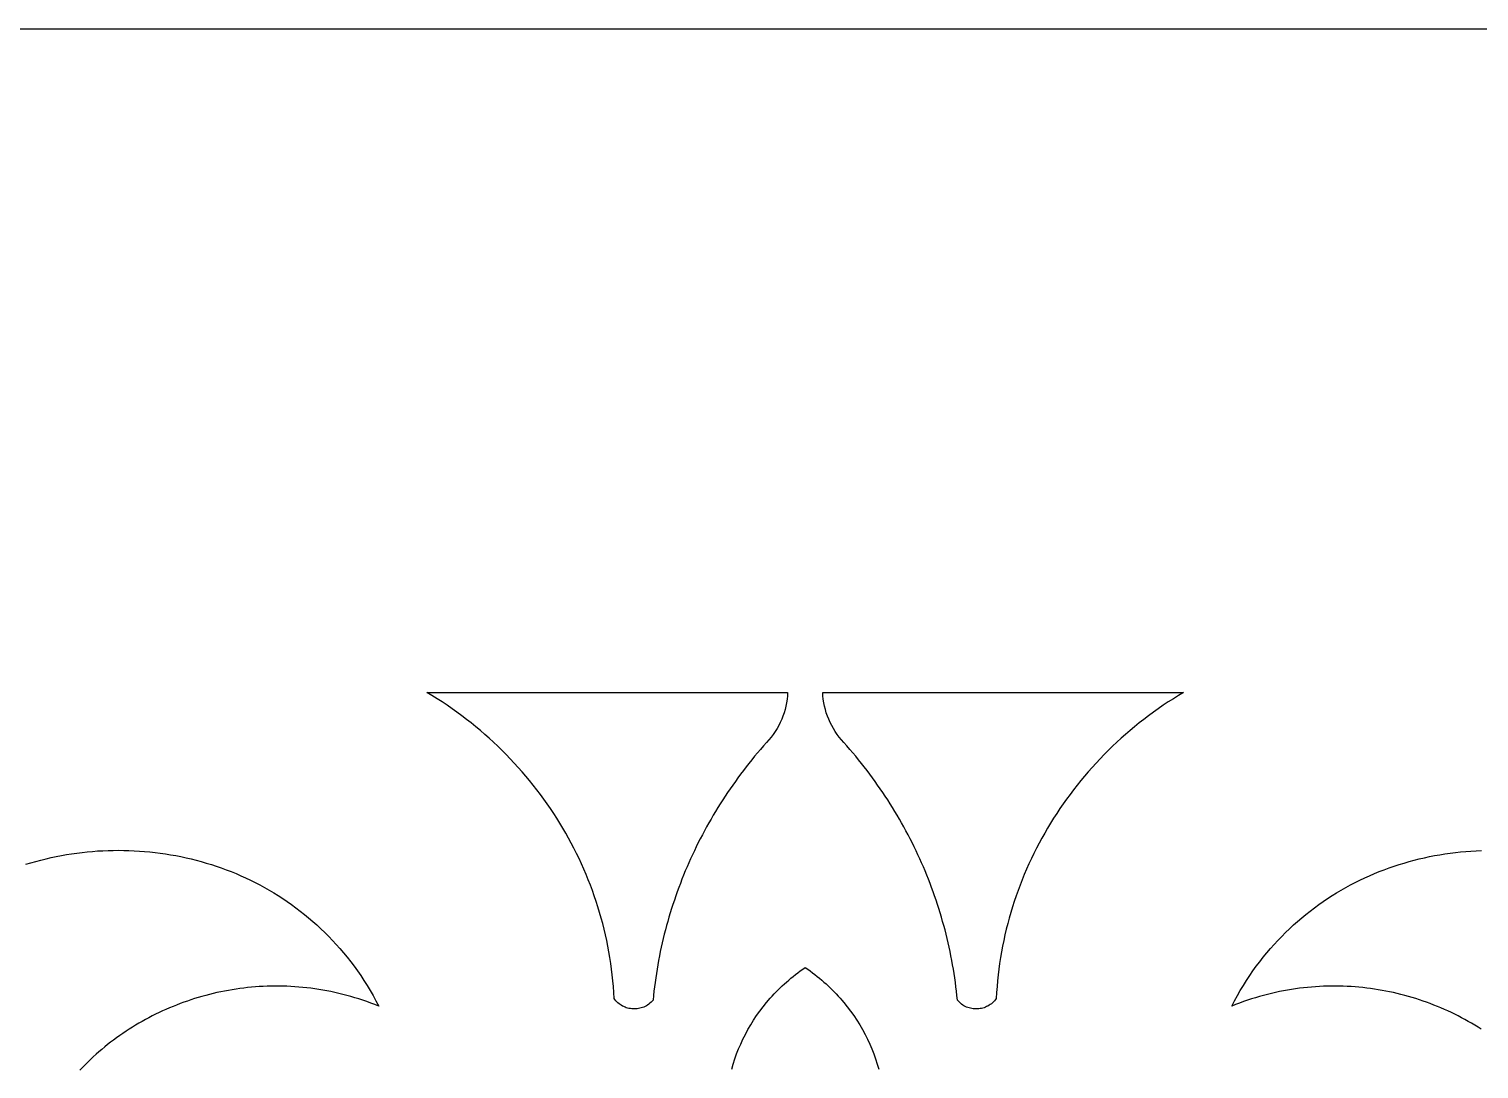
# Model space of a CAD drawing. Extents: x -167 to 167, y -60 to 60.
# Drawn here: x -65.09 to -21.36, y 28.64 to 60 of the extents above; entities that cross this region are included whole.
import ezdxf

# ---------------------------------------------------------------- set-up
doc = ezdxf.new("R2010")
doc.units = 0
doc.header["$MEASUREMENT"] = 0
doc.layers.add('LAYER_1', color=18, linetype='CONTINUOUS')

msp = doc.modelspace()

# ---------------------------------------------------------------- linework, layer by layer
at = {"layer": 'LAYER_1'}
for points in [[(166.732, -60), (166.732, 60), (-166.732, 60), (-166.732, -60)], [(-42.22, 39.895), (-42.231, 39.791), (-42.246, 39.688), (-42.267, 39.586), (-42.292, 39.485), (-42.321, 39.385), (-42.355, 39.286), (-42.393, 39.19), (-42.436, 39.094), (-42.483, 39.001), (-42.534, 38.91), (-42.589, 38.821), (-42.649, 38.734), (-42.712, 38.649), (-42.78, 38.567), (-42.851, 38.487), (-42.942, 38.385), (-43.032, 38.281), (-43.121, 38.177), (-43.209, 38.072), (-43.295, 37.966), (-43.381, 37.859), (-43.465, 37.752), (-43.549, 37.644), (-43.631, 37.535), (-43.712, 37.426), (-43.791, 37.316), (-43.87, 37.205), (-43.947, 37.094), (-44.024, 36.982), (-44.099, 36.869), (-44.173, 36.756), (-44.246, 36.642), (-44.317, 36.527), (-44.388, 36.412), (-44.457, 36.296), (-44.525, 36.179), (-44.592, 36.062), (-44.658, 35.944), (-44.722, 35.826), (-44.785, 35.707), (-44.848, 35.588), (-44.908, 35.468), (-44.968, 35.347), (-45.027, 35.226), (-45.084, 35.105), (-45.14, 34.983), (-45.194, 34.86), (-45.248, 34.737), (-45.3, 34.614), (-45.351, 34.489), (-45.401, 34.365), (-45.45, 34.24), (-45.497, 34.114), (-45.543, 33.989), (-45.588, 33.862), (-45.631, 33.735), (-45.674, 33.608), (-45.715, 33.481), (-45.754, 33.353), (-45.793, 33.224), (-45.83, 33.095), (-45.866, 32.966), (-45.9, 32.837), (-45.933, 32.707), (-45.965, 32.576), (-45.996, 32.446), (-46.025, 32.315), (-46.054, 32.184), (-46.08, 32.052), (-46.106, 31.92), (-46.13, 31.788), (-46.153, 31.655), (-46.174, 31.523), (-46.194, 31.39), (-46.213, 31.256), (-46.23, 31.123), (-46.246, 30.989), (-46.261, 30.855), (-46.274, 30.72), (-46.304, 30.686), (-46.335, 30.655), (-46.368, 30.625), (-46.401, 30.598), (-46.437, 30.573), (-46.473, 30.551), (-46.511, 30.531), (-46.549, 30.513), (-46.588, 30.498), (-46.628, 30.485), (-46.668, 30.474), (-46.709, 30.466), (-46.751, 30.46), (-46.792, 30.456), (-46.834, 30.454), (-46.875, 30.455), (-46.917, 30.458), (-46.958, 30.463), (-46.999, 30.471), (-47.04, 30.481), (-47.08, 30.493), (-47.119, 30.507), (-47.157, 30.524), (-47.195, 30.543), (-47.231, 30.564), (-47.266, 30.587), (-47.3, 30.613), (-47.333, 30.641), (-47.364, 30.671), (-47.394, 30.703), (-47.421, 30.738), (-47.447, 30.774), (-47.457, 30.951), (-47.47, 31.128), (-47.486, 31.304), (-47.504, 31.479), (-47.525, 31.654), (-47.549, 31.828), (-47.576, 32.002), (-47.605, 32.175), (-47.637, 32.347), (-47.672, 32.518), (-47.709, 32.689), (-47.749, 32.859), (-47.792, 33.028), (-47.837, 33.196), (-47.885, 33.364), (-47.936, 33.531), (-47.989, 33.696), (-48.045, 33.861), (-48.103, 34.025), (-48.163, 34.188), (-48.227, 34.35), (-48.292, 34.511), (-48.361, 34.671), (-48.431, 34.829), (-48.505, 34.987), (-48.58, 35.144), (-48.658, 35.299), (-48.738, 35.453), (-48.821, 35.606), (-48.906, 35.758), (-48.994, 35.908), (-49.084, 36.058), (-49.176, 36.205), (-49.27, 36.352), (-49.367, 36.497), (-49.466, 36.641), (-49.567, 36.783), (-49.671, 36.924), (-49.777, 37.064), (-49.885, 37.202), (-49.995, 37.338), (-50.107, 37.473), (-50.222, 37.607), (-50.338, 37.738), (-50.457, 37.869), (-50.578, 37.997), (-50.701, 38.124), (-50.826, 38.249), (-50.953, 38.373), (-51.082, 38.494), (-51.214, 38.614), (-51.347, 38.732), (-51.482, 38.849), (-51.62, 38.963), (-51.759, 39.076), (-51.9, 39.186), (-52.043, 39.295), (-52.188, 39.402), (-52.335, 39.507), (-52.484, 39.609), (-52.635, 39.71), (-52.787, 39.809), (-52.942, 39.905), (-53.098, 40), (-42.214, 40)], [(-30.427, 39.905), (-30.581, 39.809), (-30.734, 39.71), (-30.885, 39.609), (-31.034, 39.507), (-31.18, 39.402), (-31.326, 39.295), (-31.469, 39.186), (-31.61, 39.076), (-31.749, 38.963), (-31.886, 38.849), (-32.022, 38.732), (-32.155, 38.614), (-32.286, 38.494), (-32.415, 38.373), (-32.543, 38.249), (-32.668, 38.124), (-32.791, 37.997), (-32.912, 37.869), (-33.03, 37.738), (-33.147, 37.607), (-33.262, 37.473), (-33.374, 37.338), (-33.484, 37.202), (-33.592, 37.064), (-33.698, 36.924), (-33.801, 36.783), (-33.903, 36.641), (-34.002, 36.497), (-34.098, 36.352), (-34.193, 36.205), (-34.285, 36.058), (-34.375, 35.908), (-34.462, 35.758), (-34.547, 35.606), (-34.63, 35.453), (-34.711, 35.299), (-34.789, 35.144), (-34.864, 34.987), (-34.937, 34.829), (-35.008, 34.671), (-35.076, 34.511), (-35.142, 34.35), (-35.205, 34.188), (-35.266, 34.025), (-35.324, 33.861), (-35.38, 33.696), (-35.433, 33.531), (-35.483, 33.364), (-35.531, 33.196), (-35.577, 33.028), (-35.619, 32.859), (-35.659, 32.689), (-35.697, 32.518), (-35.732, 32.347), (-35.764, 32.175), (-35.793, 32.002), (-35.82, 31.828), (-35.844, 31.654), (-35.865, 31.479), (-35.883, 31.304), (-35.899, 31.128), (-35.912, 30.951), (-35.922, 30.774), (-35.947, 30.738), (-35.975, 30.703), (-36.005, 30.671), (-36.036, 30.641), (-36.068, 30.613), (-36.102, 30.587), (-36.138, 30.564), (-36.174, 30.543), (-36.212, 30.524), (-36.25, 30.507), (-36.289, 30.493), (-36.329, 30.481), (-36.369, 30.471), (-36.41, 30.463), (-36.452, 30.458), (-36.493, 30.455), (-36.535, 30.454), (-36.577, 30.456), (-36.618, 30.46), (-36.659, 30.466), (-36.7, 30.474), (-36.741, 30.485), (-36.781, 30.498), (-36.82, 30.513), (-36.858, 30.531), (-36.896, 30.551), (-36.932, 30.573), (-36.967, 30.598), (-37.001, 30.625), (-37.034, 30.655), (-37.065, 30.686), (-37.094, 30.72), (-37.108, 30.855), (-37.122, 30.989), (-37.138, 31.123), (-37.156, 31.256), (-37.175, 31.39), (-37.195, 31.523), (-37.216, 31.655), (-37.239, 31.788), (-37.263, 31.92), (-37.288, 32.052), (-37.315, 32.184), (-37.343, 32.315), (-37.373, 32.446), (-37.403, 32.576), (-37.435, 32.707), (-37.468, 32.837), (-37.503, 32.966), (-37.539, 33.095), (-37.576, 33.224), (-37.614, 33.353), (-37.654, 33.481), (-37.695, 33.608), (-37.737, 33.735), (-37.781, 33.862), (-37.826, 33.989), (-37.872, 34.114), (-37.919, 34.24), (-37.968, 34.365), (-38.017, 34.489), (-38.068, 34.614), (-38.121, 34.737), (-38.174, 34.86), (-38.229, 34.983), (-38.285, 35.105), (-38.342, 35.226), (-38.401, 35.347), (-38.46, 35.468), (-38.521, 35.588), (-38.583, 35.707), (-38.646, 35.826), (-38.711, 35.944), (-38.777, 36.062), (-38.844, 36.179), (-38.912, 36.296), (-38.981, 36.412), (-39.051, 36.527), (-39.123, 36.642), (-39.196, 36.756), (-39.27, 36.869), (-39.345, 36.982), (-39.421, 37.094), (-39.499, 37.205), (-39.577, 37.316), (-39.657, 37.426), (-39.738, 37.535), (-39.82, 37.644), (-39.903, 37.752), (-39.988, 37.859), (-40.073, 37.966), (-40.16, 38.072), (-40.248, 38.177), (-40.336, 38.281), (-40.426, 38.385), (-40.518, 38.487), (-40.589, 38.567), (-40.657, 38.649), (-40.72, 38.734), (-40.78, 38.821), (-40.835, 38.91), (-40.886, 39.001), (-40.933, 39.094), (-40.976, 39.19), (-41.014, 39.286), (-41.048, 39.385), (-41.077, 39.485), (-41.102, 39.586), (-41.122, 39.688), (-41.138, 39.791), (-41.149, 39.895), (-41.155, 40), (-30.271, 40)]]:
    msp.add_lwpolyline(points, close=True, dxfattribs=at)
for points in [[(-65.188, 34.817), (-65.037, 34.863), (-64.886, 34.905), (-64.734, 34.945), (-64.581, 34.983), (-64.427, 35.018), (-64.273, 35.05), (-64.119, 35.08), (-63.963, 35.108), (-63.808, 35.132), (-63.652, 35.154), (-63.495, 35.174), (-63.339, 35.191), (-63.182, 35.205), (-63.025, 35.217), (-62.867, 35.226), (-62.71, 35.232), (-62.552, 35.236), (-62.394, 35.237), (-62.237, 35.236), (-62.079, 35.232), (-61.921, 35.225), (-61.764, 35.216), (-61.607, 35.204), (-61.449, 35.189), (-61.293, 35.172), (-61.136, 35.152), (-60.98, 35.13), (-60.824, 35.105), (-60.668, 35.077), (-60.513, 35.046), (-60.359, 35.013), (-60.205, 34.977), (-60.051, 34.939), (-59.899, 34.897), (-59.747, 34.854), (-59.595, 34.807), (-59.445, 34.758), (-59.295, 34.706), (-59.146, 34.651), (-58.998, 34.594), (-58.851, 34.534), (-58.705, 34.471), (-58.56, 34.406), (-58.416, 34.337), (-58.273, 34.266), (-58.131, 34.193), (-57.99, 34.116), (-57.851, 34.037), (-57.713, 33.956), (-57.576, 33.871), (-57.441, 33.784), (-57.307, 33.694), (-57.175, 33.601), (-57.044, 33.505), (-56.914, 33.407), (-56.787, 33.306), (-56.66, 33.202), (-56.536, 33.096), (-56.413, 32.987), (-56.292, 32.874), (-56.173, 32.76), (-56.056, 32.642), (-55.94, 32.522), (-55.827, 32.398), (-55.715, 32.272), (-55.606, 32.144), (-55.498, 32.012), (-55.393, 31.878), (-55.29, 31.74), (-55.189, 31.6), (-55.09, 31.458), (-54.994, 31.312), (-54.899, 31.163), (-54.808, 31.012), (-54.718, 30.858), (-54.632, 30.701), (-54.547, 30.541), (-54.667, 30.588), (-54.786, 30.633), (-54.906, 30.676), (-55.026, 30.718), (-55.147, 30.757), (-55.267, 30.794), (-55.387, 30.829), (-55.508, 30.862), (-55.629, 30.894), (-55.749, 30.923), (-55.87, 30.951), (-55.991, 30.976), (-56.111, 31), (-56.232, 31.022), (-56.353, 31.042), (-56.474, 31.061), (-56.594, 31.077), (-56.715, 31.091), (-56.835, 31.104), (-56.955, 31.115), (-57.076, 31.124), (-57.196, 31.132), (-57.315, 31.137), (-57.435, 31.141), (-57.555, 31.143), (-57.674, 31.143), (-57.793, 31.142), (-57.912, 31.139), (-58.03, 31.134), (-58.149, 31.128), (-58.267, 31.119), (-58.384, 31.109), (-58.501, 31.098), (-58.618, 31.084), (-58.735, 31.07), (-58.851, 31.053), (-58.967, 31.035), (-59.082, 31.015), (-59.197, 30.994), (-59.312, 30.97), (-59.426, 30.946), (-59.539, 30.92), (-59.652, 30.892), (-59.765, 30.863), (-59.877, 30.832), (-59.988, 30.799), (-60.099, 30.765), (-60.209, 30.73), (-60.319, 30.693), (-60.428, 30.654), (-60.536, 30.614), (-60.644, 30.573), (-60.751, 30.53), (-60.857, 30.486), (-60.963, 30.44), (-61.068, 30.393), (-61.172, 30.344), (-61.275, 30.294), (-61.378, 30.242), (-61.48, 30.189), (-61.581, 30.135), (-61.681, 30.079), (-61.78, 30.022), (-61.879, 29.964), (-61.976, 29.904), (-62.073, 29.843), (-62.169, 29.781), (-62.264, 29.717), (-62.358, 29.652), (-62.451, 29.586), (-62.543, 29.518), (-62.633, 29.45), (-62.723, 29.379), (-62.812, 29.308), (-62.9, 29.235), (-62.987, 29.162), (-63.073, 29.087), (-63.157, 29.01), (-63.241, 28.933), (-63.323, 28.854), (-63.404, 28.774), (-63.484, 28.693), (-63.563, 28.611)], [(-21.296, 29.843), (-21.392, 29.904), (-21.49, 29.964), (-21.588, 30.022), (-21.688, 30.079), (-21.788, 30.135), (-21.889, 30.189), (-21.991, 30.242), (-22.093, 30.294), (-22.197, 30.344), (-22.301, 30.393), (-22.406, 30.44), (-22.511, 30.486), (-22.618, 30.53), (-22.725, 30.573), (-22.833, 30.614), (-22.941, 30.654), (-23.05, 30.693), (-23.16, 30.73), (-23.27, 30.765), (-23.381, 30.799), (-23.492, 30.832), (-23.604, 30.863), (-23.716, 30.892), (-23.829, 30.92), (-23.943, 30.946), (-24.057, 30.97), (-24.171, 30.994), (-24.286, 31.015), (-24.402, 31.035), (-24.518, 31.053), (-24.634, 31.07), (-24.75, 31.084), (-24.867, 31.098), (-24.985, 31.109), (-25.102, 31.119), (-25.22, 31.128), (-25.338, 31.134), (-25.457, 31.139), (-25.576, 31.142), (-25.695, 31.143), (-25.814, 31.143), (-25.933, 31.141), (-26.053, 31.137), (-26.173, 31.132), (-26.293, 31.124), (-26.413, 31.115), (-26.534, 31.104), (-26.654, 31.091), (-26.775, 31.077), (-26.895, 31.061), (-27.016, 31.042), (-27.136, 31.022), (-27.257, 31), (-27.378, 30.976), (-27.499, 30.951), (-27.619, 30.923), (-27.74, 30.894), (-27.861, 30.862), (-27.981, 30.829), (-28.102, 30.794), (-28.222, 30.757), (-28.342, 30.718), (-28.462, 30.676), (-28.582, 30.633), (-28.702, 30.588), (-28.821, 30.541), (-28.737, 30.701), (-28.65, 30.858), (-28.561, 31.012), (-28.469, 31.163), (-28.375, 31.312), (-28.279, 31.458), (-28.18, 31.6), (-28.079, 31.74), (-27.976, 31.878), (-27.87, 32.012), (-27.763, 32.144), (-27.653, 32.272), (-27.542, 32.398), (-27.428, 32.522), (-27.313, 32.642), (-27.196, 32.76), (-27.076, 32.874), (-26.955, 32.987), (-26.833, 33.096), (-26.708, 33.202), (-26.582, 33.306), (-26.454, 33.407), (-26.325, 33.505), (-26.194, 33.601), (-26.061, 33.694), (-25.928, 33.784), (-25.792, 33.871), (-25.656, 33.956), (-25.518, 34.037), (-25.378, 34.116), (-25.238, 34.193), (-25.096, 34.266), (-24.953, 34.337), (-24.809, 34.406), (-24.664, 34.471), (-24.518, 34.534), (-24.371, 34.594), (-24.223, 34.651), (-24.074, 34.706), (-23.924, 34.758), (-23.773, 34.807), (-23.622, 34.854), (-23.47, 34.897), (-23.317, 34.939), (-23.164, 34.977), (-23.01, 35.013), (-22.855, 35.046), (-22.7, 35.077), (-22.545, 35.105), (-22.389, 35.13), (-22.233, 35.152), (-22.076, 35.172), (-21.919, 35.189), (-21.762, 35.204), (-21.605, 35.216), (-21.447, 35.225), (-21.29, 35.232)], [(-43.9, 28.641), (-43.856, 28.794), (-43.806, 28.947), (-43.752, 29.098), (-43.693, 29.248), (-43.63, 29.397), (-43.562, 29.544), (-43.489, 29.689), (-43.411, 29.833), (-43.329, 29.974), (-43.242, 30.114), (-43.151, 30.252), (-43.054, 30.387), (-42.953, 30.521), (-42.847, 30.652), (-42.737, 30.78), (-42.68, 30.843), (-42.622, 30.906), (-42.563, 30.968), (-42.502, 31.029), (-42.44, 31.089), (-42.378, 31.149), (-42.313, 31.208), (-42.248, 31.266), (-42.182, 31.324), (-42.114, 31.38), (-42.046, 31.436), (-41.976, 31.491), (-41.905, 31.546), (-41.832, 31.599), (-41.759, 31.652), (-41.684, 31.703), (-41.61, 31.652), (-41.536, 31.599), (-41.464, 31.546), (-41.393, 31.491), (-41.323, 31.436), (-41.254, 31.38), (-41.187, 31.324), (-41.12, 31.266), (-41.055, 31.208), (-40.991, 31.149), (-40.928, 31.089), (-40.867, 31.029), (-40.806, 30.968), (-40.747, 30.906), (-40.689, 30.843), (-40.632, 30.78), (-40.576, 30.716), (-40.521, 30.652), (-40.415, 30.521), (-40.314, 30.387), (-40.218, 30.252), (-40.126, 30.114), (-40.039, 29.974), (-39.957, 29.833), (-39.88, 29.689), (-39.807, 29.544), (-39.739, 29.397), (-39.675, 29.248), (-39.617, 29.098), (-39.562, 28.947), (-39.513, 28.794), (-39.468, 28.641)]]:
    msp.add_lwpolyline(points, dxfattribs=at)

doc.saveas('drawing.dxf')
